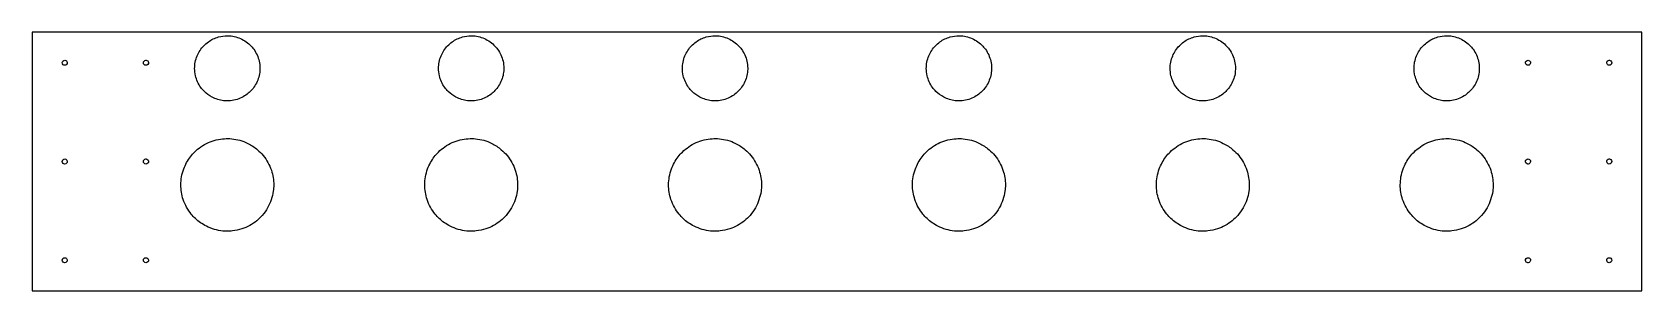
# Model space of a CAD drawing. Header units: millimetres. Extents: x 0 to 1581, y -254 to 0.
import ezdxf

# ---------------------------------------------------------------- set-up
doc = ezdxf.new("R2010")
doc.units = ezdxf.units.MM

msp = doc.modelspace()

# ---------------------------------------------------------------- linework, layer by layer
msp.add_lwpolyline([(1581.5, -254), (1581.5, 0), (0, 0), (0, -254)], close=True)
for points, knots in [([(159.6, -35.5), (159.6, -31.5), (160.4, -27.2), (162.1, -23.3), (163.6, -19.5), (165.9, -16.1), (168.6, -13.3), (169.9, -11.9), (171.4, -10.6), (173.1, -9.5), (176.1, -7.3), (179.5, -5.7), (183.1, -4.7), (185.9, -3.9), (188.8, -3.5), (191.6, -3.5), (193.4, -3.5), (195.2, -3.6), (197, -3.9), (201.2, -4.6), (205.3, -6.2), (208.9, -8.5), (210.8, -9.7), (212.5, -11.1), (214.1, -12.6), (215.4, -13.9), (216.6, -15.3), (217.7, -16.8), (220.2, -20.3), (222, -24.3), (223, -28.4), (223.5, -30.7), (223.7, -33), (223.8, -35.2), (223.8, -37.1), (223.6, -39), (223.3, -40.9), (222.6, -45.1), (221, -49.2), (218.7, -52.7), (217.6, -54.4), (216.4, -56), (215, -57.4), (213.9, -58.7), (212.6, -59.8), (211.3, -60.8), (208, -63.4), (204, -65.3), (199.9, -66.4), (197.7, -67), (195.5, -67.3), (193.4, -67.5), (192.8, -67.5), (192.3, -67.5), (191.7, -67.5)], [0, 0, 0, 0, 1.20582, 1.20582, 1.20582, 2.347531, 2.347531, 2.347531, 2.927527, 2.927527, 2.927527, 3.980603, 3.980603, 3.980603, 4.815834, 4.815834, 4.815834, 5.344776, 5.344776, 5.344776, 6.553293, 6.553293, 6.553293, 7.194799, 7.194799, 7.194799, 7.743835, 7.743835, 7.743835, 8.954873, 8.954873, 8.954873, 9.617557, 9.617557, 9.617557, 10.178874, 10.178874, 10.178874, 11.384781, 11.384781, 11.384781, 11.963744, 11.963744, 11.963744, 12.457602, 12.457602, 12.457602, 13.667987, 13.667987, 13.667987, 14.304811, 14.304811, 14.304811, 14.469845, 14.469845, 14.469845, 14.469845]), ([(399.3, -35.5), (399.3, -31.5), (400.1, -27.2), (401.7, -23.3), (403.3, -19.5), (405.5, -16.1), (408.2, -13.3), (409.6, -11.9), (411, -10.6), (412.7, -9.5), (415.7, -7.3), (419.1, -5.7), (422.7, -4.7), (425.5, -3.9), (428.5, -3.5), (431.2, -3.5), (433, -3.5), (434.8, -3.6), (436.6, -3.9), (440.8, -4.6), (444.9, -6.2), (448.5, -8.5), (450.4, -9.7), (452.1, -11.1), (453.7, -12.6), (455, -13.9), (456.2, -15.3), (457.3, -16.8), (459.8, -20.3), (461.6, -24.3), (462.6, -28.4), (463.1, -30.7), (463.4, -33), (463.4, -35.2), (463.4, -37.1), (463.2, -39), (462.9, -40.9), (462.2, -45.1), (460.6, -49.2), (458.3, -52.7), (457.2, -54.4), (456, -56), (454.6, -57.4), (453.5, -58.7), (452.3, -59.8), (450.9, -60.8), (447.6, -63.4), (443.6, -65.3), (439.5, -66.4), (437.3, -67), (435.1, -67.3), (433, -67.5), (432.4, -67.5), (431.9, -67.5), (431.3, -67.5)], [0, 0, 0, 0, 1.20582, 1.20582, 1.20582, 2.347531, 2.347531, 2.347531, 2.927527, 2.927527, 2.927527, 3.980603, 3.980603, 3.980603, 4.815834, 4.815834, 4.815834, 5.344776, 5.344776, 5.344776, 6.553293, 6.553293, 6.553293, 7.194799, 7.194799, 7.194799, 7.743835, 7.743835, 7.743835, 8.954873, 8.954873, 8.954873, 9.617557, 9.617557, 9.617557, 10.178874, 10.178874, 10.178874, 11.384781, 11.384781, 11.384781, 11.963744, 11.963744, 11.963744, 12.457602, 12.457602, 12.457602, 13.667987, 13.667987, 13.667987, 14.304811, 14.304811, 14.304811, 14.469845, 14.469845, 14.469845, 14.469845]), ([(638.9, -35.5), (638.9, -31.5), (639.7, -27.2), (641.3, -23.3), (642.9, -19.5), (645.2, -16.1), (647.8, -13.3), (649.2, -11.9), (650.7, -10.6), (652.3, -9.5), (655.3, -7.3), (658.7, -5.7), (662.3, -4.7), (665.2, -3.9), (668.1, -3.5), (670.9, -3.5), (672.6, -3.5), (674.4, -3.6), (676.3, -3.9), (680.4, -4.6), (684.5, -6.2), (688.1, -8.5), (690, -9.7), (691.8, -11.1), (693.3, -12.6), (694.6, -13.9), (695.9, -15.3), (697, -16.8), (699.4, -20.3), (701.3, -24.3), (702.2, -28.4), (702.7, -30.7), (703, -33), (703, -35.2), (703, -37.1), (702.9, -39), (702.5, -40.9), (701.8, -45.1), (700.2, -49.2), (697.9, -52.7), (696.8, -54.4), (695.6, -56), (694.3, -57.4), (693.1, -58.7), (691.9, -59.8), (690.5, -60.8), (687.2, -63.4), (683.3, -65.3), (679.1, -66.4), (677, -67), (674.8, -67.3), (672.6, -67.5), (672, -67.5), (671.5, -67.5), (670.9, -67.5)], [0, 0, 0, 0, 1.20582, 1.20582, 1.20582, 2.347531, 2.347531, 2.347531, 2.927527, 2.927527, 2.927527, 3.980603, 3.980603, 3.980603, 4.815834, 4.815834, 4.815834, 5.344776, 5.344776, 5.344776, 6.553293, 6.553293, 6.553293, 7.194799, 7.194799, 7.194799, 7.743835, 7.743835, 7.743835, 8.954873, 8.954873, 8.954873, 9.617557, 9.617557, 9.617557, 10.178874, 10.178874, 10.178874, 11.384781, 11.384781, 11.384781, 11.963744, 11.963744, 11.963744, 12.457602, 12.457602, 12.457602, 13.667987, 13.667987, 13.667987, 14.304811, 14.304811, 14.304811, 14.469845, 14.469845, 14.469845, 14.469845]), ([(878.5, -35.5), (878.5, -31.5), (879.3, -27.2), (880.9, -23.3), (882.5, -19.5), (884.8, -16.1), (887.4, -13.3), (888.8, -11.9), (890.3, -10.6), (891.9, -9.5), (894.9, -7.3), (898.4, -5.7), (901.9, -4.7), (904.8, -3.9), (907.7, -3.5), (910.5, -3.5), (912.2, -3.5), (914.1, -3.6), (915.9, -3.9), (920, -4.6), (924.2, -6.2), (927.7, -8.5), (929.6, -9.7), (931.4, -11.1), (932.9, -12.6), (934.2, -13.9), (935.5, -15.3), (936.6, -16.8), (939, -20.3), (940.9, -24.3), (941.8, -28.4), (942.3, -30.7), (942.6, -33), (942.6, -35.2), (942.6, -37.1), (942.5, -39), (942.1, -40.9), (941.4, -45.1), (939.8, -49.2), (937.6, -52.7), (936.5, -54.4), (935.2, -56), (933.9, -57.4), (932.7, -58.7), (931.5, -59.8), (930.2, -60.8), (926.8, -63.4), (922.9, -65.3), (918.8, -66.4), (916.6, -67), (914.4, -67.3), (912.2, -67.5), (911.7, -67.5), (911.1, -67.5), (910.6, -67.5)], [0, 0, 0, 0, 1.20582, 1.20582, 1.20582, 2.347531, 2.347531, 2.347531, 2.927527, 2.927527, 2.927527, 3.980603, 3.980603, 3.980603, 4.815834, 4.815834, 4.815834, 5.344776, 5.344776, 5.344776, 6.553293, 6.553293, 6.553293, 7.194799, 7.194799, 7.194799, 7.743835, 7.743835, 7.743835, 8.954873, 8.954873, 8.954873, 9.617557, 9.617557, 9.617557, 10.178874, 10.178874, 10.178874, 11.384781, 11.384781, 11.384781, 11.963744, 11.963744, 11.963744, 12.457602, 12.457602, 12.457602, 13.667987, 13.667987, 13.667987, 14.304811, 14.304811, 14.304811, 14.469845, 14.469845, 14.469845, 14.469845]), ([(1118.1, -35.5), (1118.1, -31.5), (1118.9, -27.2), (1120.6, -23.3), (1122.1, -19.5), (1124.4, -16.1), (1127.1, -13.3), (1128.4, -11.9), (1129.9, -10.6), (1131.5, -9.5), (1134.5, -7.3), (1138, -5.7), (1141.6, -4.7), (1144.4, -3.9), (1147.3, -3.5), (1150.1, -3.5), (1151.9, -3.5), (1153.7, -3.6), (1155.5, -3.9), (1159.6, -4.6), (1163.8, -6.2), (1167.4, -8.5), (1169.3, -9.7), (1171, -11.1), (1172.5, -12.6), (1173.9, -13.9), (1175.1, -15.3), (1176.2, -16.8), (1178.7, -20.3), (1180.5, -24.3), (1181.4, -28.4), (1182, -30.7), (1182.2, -33), (1182.2, -35.2), (1182.2, -37.1), (1182.1, -39), (1181.8, -40.9), (1181.1, -45.1), (1179.5, -49.2), (1177.2, -52.7), (1176.1, -54.4), (1174.8, -56), (1173.5, -57.4), (1172.4, -58.7), (1171.1, -59.8), (1169.8, -60.8), (1166.5, -63.4), (1162.5, -65.3), (1158.4, -66.4), (1156.2, -67), (1154, -67.3), (1151.8, -67.5), (1151.3, -67.5), (1150.7, -67.5), (1150.2, -67.5)], [0, 0, 0, 0, 1.20582, 1.20582, 1.20582, 2.347531, 2.347531, 2.347531, 2.927527, 2.927527, 2.927527, 3.980603, 3.980603, 3.980603, 4.815834, 4.815834, 4.815834, 5.344776, 5.344776, 5.344776, 6.553293, 6.553293, 6.553293, 7.194799, 7.194799, 7.194799, 7.743835, 7.743835, 7.743835, 8.954873, 8.954873, 8.954873, 9.617557, 9.617557, 9.617557, 10.178874, 10.178874, 10.178874, 11.384781, 11.384781, 11.384781, 11.963744, 11.963744, 11.963744, 12.457602, 12.457602, 12.457602, 13.667987, 13.667987, 13.667987, 14.304811, 14.304811, 14.304811, 14.469845, 14.469845, 14.469845, 14.469845]), ([(1357.7, -35.5), (1357.7, -31.5), (1358.5, -27.2), (1360.2, -23.3), (1361.7, -19.5), (1364, -16.1), (1366.7, -13.3), (1368, -11.9), (1369.5, -10.6), (1371.2, -9.5), (1374.2, -7.3), (1377.6, -5.7), (1381.2, -4.7), (1384, -3.9), (1386.9, -3.5), (1389.7, -3.5), (1391.5, -3.5), (1393.3, -3.6), (1395.1, -3.9), (1399.3, -4.6), (1403.4, -6.2), (1407, -8.5), (1408.9, -9.7), (1410.6, -11.1), (1412.2, -12.6), (1413.5, -13.9), (1414.7, -15.3), (1415.8, -16.8), (1418.3, -20.3), (1420.1, -24.3), (1421.1, -28.4), (1421.6, -30.7), (1421.8, -33), (1421.8, -35.2), (1421.9, -37.1), (1421.7, -39), (1421.4, -40.9), (1420.7, -45.1), (1419.1, -49.2), (1416.8, -52.7), (1415.7, -54.4), (1414.5, -56), (1413.1, -57.4), (1412, -58.7), (1410.7, -59.8), (1409.4, -60.8), (1406.1, -63.4), (1402.1, -65.3), (1398, -66.4), (1395.8, -67), (1393.6, -67.3), (1391.5, -67.5), (1390.9, -67.5), (1390.3, -67.5), (1389.8, -67.5)], [0, 0, 0, 0, 1.20582, 1.20582, 1.20582, 2.347531, 2.347531, 2.347531, 2.927527, 2.927527, 2.927527, 3.980603, 3.980603, 3.980603, 4.815834, 4.815834, 4.815834, 5.344776, 5.344776, 5.344776, 6.553293, 6.553293, 6.553293, 7.194799, 7.194799, 7.194799, 7.743835, 7.743835, 7.743835, 8.954873, 8.954873, 8.954873, 9.617557, 9.617557, 9.617557, 10.178874, 10.178874, 10.178874, 11.384781, 11.384781, 11.384781, 11.963744, 11.963744, 11.963744, 12.457602, 12.457602, 12.457602, 13.667987, 13.667987, 13.667987, 14.304811, 14.304811, 14.304811, 14.469845, 14.469845, 14.469845, 14.469845]), ([(31.9, -32.5), (31.9, -32.5), (31.8, -32.5), (31.8, -32.5), (31.2, -32.5), (30.7, -32.2), (30.3, -31.9), (29.7, -31.4), (29.4, -30.6), (29.4, -29.9), (29.5, -29.3), (29.7, -28.8), (30.1, -28.3), (30.6, -27.8), (31.3, -27.5), (32.1, -27.5), (32.7, -27.5), (33.3, -27.8), (33.7, -28.2), (34.1, -28.5), (34.3, -29.1), (34.4, -29.6), (34.4, -29.7), (34.5, -29.9), (34.5, -30)], [0.376688, 0.376688, 0.376688, 0.376688, 0.396117, 0.396117, 0.396117, 0.551678, 0.551678, 0.551678, 0.764352, 0.764352, 0.764352, 0.927276, 0.927276, 0.927276, 1.142906, 1.142906, 1.142906, 1.312224, 1.312224, 1.312224, 1.467286, 1.467286, 1.467286, 1.50675, 1.50675, 1.50675, 1.50675]), ([(34.5, -30), (34.5, -30.6), (34.2, -31.2), (33.8, -31.6), (33.4, -32.2), (32.7, -32.5), (31.9, -32.5)], [0, 0, 0, 0, 0.1702685, 0.1702685, 0.1702685, 0.3766875, 0.3766875, 0.3766875, 0.3766875]), ([(114.3, -30), (114.3, -30.6), (114.1, -31.2), (113.7, -31.6), (113.2, -32.2), (112.4, -32.6), (111.6, -32.5), (111.1, -32.5), (110.5, -32.2), (110.2, -31.9), (109.6, -31.4), (109.3, -30.6), (109.3, -29.9), (109.3, -29.3), (109.6, -28.8), (110, -28.3), (110.4, -27.8), (111.1, -27.5), (111.8, -27.5)], [0, 0, 0, 0, 0.170268, 0.170268, 0.170268, 0.396117, 0.396117, 0.396117, 0.551678, 0.551678, 0.551678, 0.764352, 0.764352, 0.764352, 0.927276, 0.927276, 0.927276, 1.130063, 1.130063, 1.130063, 1.130063]), ([(111.8, -27.5), (111.9, -27.5), (111.9, -27.5), (112, -27.5), (112.5, -27.5), (113.1, -27.8), (113.5, -28.2), (113.9, -28.5), (114.2, -29.1), (114.3, -29.6), (114.3, -29.7), (114.3, -29.9), (114.3, -30)], [1.1300625, 1.1300625, 1.1300625, 1.1300625, 1.1429061, 1.1429061, 1.1429061, 1.3122241, 1.3122241, 1.3122241, 1.4672855, 1.4672855, 1.4672855, 1.50675, 1.50675, 1.50675, 1.50675]), ([(1467.2, -30), (1467.2, -29.4), (1467.4, -28.8), (1467.8, -28.4), (1468.3, -27.8), (1469.1, -27.4), (1469.9, -27.5), (1470.4, -27.5), (1470.9, -27.8), (1471.3, -28.1), (1471.9, -28.6), (1472.2, -29.4), (1472.2, -30.1), (1472.1, -30.7), (1471.9, -31.2), (1471.5, -31.7), (1471.1, -32.2), (1470.4, -32.5), (1469.7, -32.5)], [0, 0, 0, 0, 0.170268, 0.170268, 0.170268, 0.396117, 0.396117, 0.396117, 0.551678, 0.551678, 0.551678, 0.764352, 0.764352, 0.764352, 0.927276, 0.927276, 0.927276, 1.130063, 1.130063, 1.130063, 1.130063]), ([(1469.7, -32.5), (1469.6, -32.5), (1469.6, -32.5), (1469.5, -32.5), (1469, -32.5), (1468.4, -32.2), (1467.9, -31.8), (1467.6, -31.5), (1467.3, -30.9), (1467.2, -30.4), (1467.2, -30.3), (1467.2, -30.1), (1467.2, -30)], [1.1300625, 1.1300625, 1.1300625, 1.1300625, 1.1429061, 1.1429061, 1.1429061, 1.3122241, 1.3122241, 1.3122241, 1.4672855, 1.4672855, 1.4672855, 1.50675, 1.50675, 1.50675, 1.50675]), ([(1549.5, -27.5), (1549.6, -27.5), (1549.7, -27.5), (1549.7, -27.5), (1550.3, -27.5), (1550.8, -27.8), (1551.2, -28.1), (1551.7, -28.6), (1552.1, -29.4), (1552, -30.1), (1552, -30.7), (1551.8, -31.2), (1551.4, -31.7), (1550.9, -32.2), (1550.1, -32.5), (1549.4, -32.5), (1548.8, -32.5), (1548.2, -32.2), (1547.8, -31.8), (1547.4, -31.5), (1547.2, -30.9), (1547.1, -30.4), (1547, -30.3), (1547, -30.1), (1547, -30)], [0.376688, 0.376688, 0.376688, 0.376688, 0.396117, 0.396117, 0.396117, 0.551678, 0.551678, 0.551678, 0.764352, 0.764352, 0.764352, 0.927276, 0.927276, 0.927276, 1.142906, 1.142906, 1.142906, 1.312224, 1.312224, 1.312224, 1.467286, 1.467286, 1.467286, 1.50675, 1.50675, 1.50675, 1.50675]), ([(1547, -30), (1547, -29.4), (1547.3, -28.8), (1547.6, -28.4), (1548.1, -27.8), (1548.8, -27.5), (1549.5, -27.5)], [0, 0, 0, 0, 0.1702685, 0.1702685, 0.1702685, 0.3766875, 0.3766875, 0.3766875, 0.3766875]), ([(191.7, -67.5), (190.5, -67.5), (189.3, -67.4), (188, -67.3), (184.2, -66.8), (180.3, -65.7), (176.8, -63.8), (173.9, -62.3), (171.3, -60.4), (169.2, -58.2), (167.9, -57), (166.7, -55.7), (165.7, -54.2), (163.2, -50.8), (161.4, -46.8), (160.5, -42.7), (159.9, -40.3), (159.6, -37.8), (159.6, -35.5)], [14.469845, 14.469845, 14.469845, 14.469845, 14.831793, 14.831793, 14.831793, 15.947126, 15.947126, 15.947126, 16.865129, 16.865129, 16.865129, 17.387124, 17.387124, 17.387124, 18.591638, 18.591638, 18.591638, 19.293126, 19.293126, 19.293126, 19.293126]), ([(431.3, -67.5), (430.1, -67.5), (428.9, -67.4), (427.6, -67.3), (423.8, -66.8), (419.9, -65.7), (416.4, -63.8), (413.6, -62.3), (411, -60.4), (408.8, -58.2), (407.5, -57), (406.4, -55.7), (405.3, -54.2), (402.9, -50.8), (401, -46.8), (400.1, -42.7), (399.5, -40.3), (399.3, -37.8), (399.3, -35.5)], [14.469845, 14.469845, 14.469845, 14.469845, 14.831793, 14.831793, 14.831793, 15.947126, 15.947126, 15.947126, 16.865129, 16.865129, 16.865129, 17.387124, 17.387124, 17.387124, 18.591638, 18.591638, 18.591638, 19.293126, 19.293126, 19.293126, 19.293126]), ([(670.9, -67.5), (669.7, -67.5), (668.5, -67.4), (667.3, -67.3), (663.4, -66.8), (659.6, -65.7), (656.1, -63.8), (653.2, -62.3), (650.6, -60.4), (648.4, -58.2), (647.2, -57), (646, -55.7), (644.9, -54.2), (642.5, -50.8), (640.6, -46.8), (639.7, -42.7), (639.1, -40.3), (638.9, -37.8), (638.9, -35.5)], [14.469845, 14.469845, 14.469845, 14.469845, 14.831793, 14.831793, 14.831793, 15.947126, 15.947126, 15.947126, 16.865129, 16.865129, 16.865129, 17.387124, 17.387124, 17.387124, 18.591638, 18.591638, 18.591638, 19.293126, 19.293126, 19.293126, 19.293126]), ([(910.6, -67.5), (909.3, -67.5), (908.1, -67.4), (906.9, -67.3), (903.1, -66.8), (899.2, -65.7), (895.7, -63.8), (892.8, -62.3), (890.2, -60.4), (888, -58.2), (886.8, -57), (885.6, -55.7), (884.5, -54.2), (882.1, -50.8), (880.3, -46.8), (879.3, -42.7), (878.8, -40.3), (878.5, -37.8), (878.5, -35.5)], [14.469845, 14.469845, 14.469845, 14.469845, 14.831793, 14.831793, 14.831793, 15.947126, 15.947126, 15.947126, 16.865129, 16.865129, 16.865129, 17.387124, 17.387124, 17.387124, 18.591638, 18.591638, 18.591638, 19.293126, 19.293126, 19.293126, 19.293126]), ([(1150.2, -67.5), (1149, -67.5), (1147.7, -67.4), (1146.5, -67.3), (1142.7, -66.8), (1138.8, -65.7), (1135.3, -63.8), (1132.4, -62.3), (1129.8, -60.4), (1127.6, -58.2), (1126.4, -57), (1125.2, -55.7), (1124.2, -54.2), (1121.7, -50.8), (1119.9, -46.8), (1118.9, -42.7), (1118.4, -40.3), (1118.1, -37.8), (1118.1, -35.5)], [14.469845, 14.469845, 14.469845, 14.469845, 14.831793, 14.831793, 14.831793, 15.947126, 15.947126, 15.947126, 16.865129, 16.865129, 16.865129, 17.387124, 17.387124, 17.387124, 18.591638, 18.591638, 18.591638, 19.293126, 19.293126, 19.293126, 19.293126]), ([(1389.8, -67.5), (1388.6, -67.5), (1387.4, -67.4), (1386.1, -67.3), (1382.3, -66.8), (1378.4, -65.7), (1374.9, -63.8), (1372, -62.3), (1369.4, -60.4), (1367.3, -58.2), (1366, -57), (1364.8, -55.7), (1363.8, -54.2), (1361.3, -50.8), (1359.5, -46.8), (1358.6, -42.7), (1358, -40.3), (1357.7, -37.8), (1357.7, -35.5)], [14.469845, 14.469845, 14.469845, 14.469845, 14.831793, 14.831793, 14.831793, 15.947126, 15.947126, 15.947126, 16.865129, 16.865129, 16.865129, 17.387124, 17.387124, 17.387124, 18.591638, 18.591638, 18.591638, 19.293126, 19.293126, 19.293126, 19.293126]), ([(146.1, -150), (146.1, -144.9), (147, -139.4), (148.9, -134.3), (150.5, -130), (152.7, -125.9), (155.5, -122.4), (156.7, -120.7), (158.1, -119.1), (159.6, -117.7), (163.3, -114), (168, -110.8), (173.1, -108.5), (178.1, -106.2), (183.6, -104.9), (188.9, -104.6), (191.3, -104.4), (193.6, -104.5), (196, -104.7), (201.3, -105.2), (206.9, -106.7), (211.9, -109.2), (215.3, -110.9), (218.5, -113), (221.3, -115.4), (223.3, -117.1), (225.2, -119), (227, -121.2), (230.4, -125.4), (233.2, -130.3), (235, -135.6), (236.5, -140.3), (237.3, -145.2), (237.3, -149.9), (237.3, -152), (237.2, -154.1), (236.9, -156.2), (236.1, -161.8), (234.2, -167.5), (231.3, -172.5), (229.8, -175.2), (228, -177.7), (226, -179.9), (224.3, -181.9), (222.5, -183.6), (220.6, -185.2), (216.4, -188.6), (211.3, -191.4), (206, -193.2), (203, -194.2), (199.8, -194.9), (196.7, -195.2), (195, -195.4), (193.4, -195.5), (191.7, -195.5)], [0, 0, 0, 0, 1.543876, 1.543876, 1.543876, 2.834557, 2.834557, 2.834557, 3.449764, 3.449764, 3.449764, 5.02211, 5.02211, 5.02211, 6.583247, 6.583247, 6.583247, 7.280819, 7.280819, 7.280819, 8.857536, 8.857536, 8.857536, 9.932914, 9.932914, 9.932914, 10.735604, 10.735604, 10.735604, 12.311884, 12.311884, 12.311884, 13.708411, 13.708411, 13.708411, 14.333364, 14.333364, 14.333364, 15.97198, 15.97198, 15.97198, 16.848035, 16.848035, 16.848035, 17.598926, 17.598926, 17.598926, 19.176476, 19.176476, 19.176476, 20.088576, 20.088576, 20.088576, 20.58172, 20.58172, 20.58172, 20.58172]), ([(385.7, -150), (385.7, -144.9), (386.6, -139.4), (388.5, -134.3), (390.1, -130), (392.4, -125.9), (395.1, -122.4), (396.4, -120.7), (397.8, -119.1), (399.2, -117.7), (403, -114), (407.6, -110.8), (412.7, -108.5), (417.7, -106.2), (423.2, -104.9), (428.5, -104.6), (430.9, -104.4), (433.2, -104.5), (435.6, -104.7), (441, -105.2), (446.5, -106.7), (451.5, -109.2), (454.9, -110.9), (458.1, -113), (460.9, -115.4), (463, -117.1), (464.8, -119), (466.6, -121.2), (470, -125.4), (472.8, -130.3), (474.6, -135.6), (476.2, -140.3), (476.9, -145.2), (476.9, -149.9), (476.9, -152), (476.8, -154.1), (476.5, -156.2), (475.7, -161.8), (473.8, -167.5), (470.9, -172.5), (469.4, -175.2), (467.6, -177.7), (465.6, -179.9), (464, -181.9), (462.2, -183.6), (460.2, -185.2), (456, -188.6), (451, -191.4), (445.7, -193.2), (442.6, -194.2), (439.4, -194.9), (436.3, -195.2), (434.6, -195.4), (433, -195.5), (431.3, -195.5)], [0, 0, 0, 0, 1.543876, 1.543876, 1.543876, 2.834557, 2.834557, 2.834557, 3.449764, 3.449764, 3.449764, 5.02211, 5.02211, 5.02211, 6.583247, 6.583247, 6.583247, 7.280819, 7.280819, 7.280819, 8.857536, 8.857536, 8.857536, 9.932914, 9.932914, 9.932914, 10.735604, 10.735604, 10.735604, 12.311884, 12.311884, 12.311884, 13.708411, 13.708411, 13.708411, 14.333364, 14.333364, 14.333364, 15.97198, 15.97198, 15.97198, 16.848035, 16.848035, 16.848035, 17.598926, 17.598926, 17.598926, 19.176476, 19.176476, 19.176476, 20.088576, 20.088576, 20.088576, 20.58172, 20.58172, 20.58172, 20.58172]), ([(625.3, -150), (625.3, -144.9), (626.2, -139.4), (628.1, -134.3), (629.7, -130), (632, -125.9), (634.7, -122.4), (636, -120.7), (637.4, -119.1), (638.8, -117.7), (642.6, -114), (647.2, -110.8), (652.3, -108.5), (657.3, -106.2), (662.8, -104.9), (668.1, -104.6), (670.5, -104.4), (672.8, -104.5), (675.2, -104.7), (680.6, -105.2), (686.1, -106.7), (691.1, -109.2), (694.5, -110.9), (697.7, -113), (700.5, -115.4), (702.6, -117.1), (704.5, -119), (706.2, -121.2), (709.6, -125.4), (712.4, -130.3), (714.2, -135.6), (715.8, -140.3), (716.5, -145.2), (716.6, -149.9), (716.6, -152), (716.4, -154.1), (716.1, -156.2), (715.3, -161.8), (713.4, -167.5), (710.6, -172.5), (709, -175.2), (707.2, -177.7), (705.3, -179.9), (703.6, -181.9), (701.8, -183.6), (699.8, -185.2), (695.6, -188.6), (690.6, -191.4), (685.3, -193.2), (682.2, -194.2), (679.1, -194.9), (675.9, -195.2), (674.3, -195.4), (672.6, -195.5), (670.9, -195.5)], [0, 0, 0, 0, 1.543876, 1.543876, 1.543876, 2.834557, 2.834557, 2.834557, 3.449764, 3.449764, 3.449764, 5.02211, 5.02211, 5.02211, 6.583247, 6.583247, 6.583247, 7.280819, 7.280819, 7.280819, 8.857536, 8.857536, 8.857536, 9.932914, 9.932914, 9.932914, 10.735604, 10.735604, 10.735604, 12.311884, 12.311884, 12.311884, 13.708411, 13.708411, 13.708411, 14.333364, 14.333364, 14.333364, 15.97198, 15.97198, 15.97198, 16.848035, 16.848035, 16.848035, 17.598926, 17.598926, 17.598926, 19.176476, 19.176476, 19.176476, 20.088576, 20.088576, 20.088576, 20.58172, 20.58172, 20.58172, 20.58172]), ([(864.9, -150), (864.9, -144.9), (865.9, -139.4), (867.8, -134.3), (869.3, -130), (871.6, -125.9), (874.3, -122.4), (875.6, -120.7), (877, -119.1), (878.5, -117.7), (882.2, -114), (886.8, -110.8), (891.9, -108.5), (897, -106.2), (902.5, -104.9), (907.8, -104.6), (910.1, -104.4), (912.4, -104.5), (914.8, -104.7), (920.2, -105.2), (925.7, -106.7), (930.7, -109.2), (934.1, -110.9), (937.3, -113), (940.1, -115.4), (942.2, -117.1), (944.1, -119), (945.8, -121.2), (949.3, -125.4), (952.1, -130.3), (953.8, -135.6), (955.4, -140.3), (956.2, -145.2), (956.2, -149.9), (956.2, -152), (956, -154.1), (955.7, -156.2), (955, -161.8), (953.1, -167.5), (950.2, -172.5), (948.6, -175.2), (946.9, -177.7), (944.9, -179.9), (943.2, -181.9), (941.4, -183.6), (939.4, -185.2), (935.2, -188.6), (930.2, -191.4), (924.9, -193.2), (921.8, -194.2), (918.7, -194.9), (915.6, -195.2), (913.9, -195.4), (912.2, -195.5), (910.6, -195.5)], [0, 0, 0, 0, 1.543876, 1.543876, 1.543876, 2.834557, 2.834557, 2.834557, 3.449764, 3.449764, 3.449764, 5.02211, 5.02211, 5.02211, 6.583247, 6.583247, 6.583247, 7.280819, 7.280819, 7.280819, 8.857536, 8.857536, 8.857536, 9.932914, 9.932914, 9.932914, 10.735604, 10.735604, 10.735604, 12.311884, 12.311884, 12.311884, 13.708411, 13.708411, 13.708411, 14.333364, 14.333364, 14.333364, 15.97198, 15.97198, 15.97198, 16.848035, 16.848035, 16.848035, 17.598926, 17.598926, 17.598926, 19.176476, 19.176476, 19.176476, 20.088577, 20.088577, 20.088577, 20.58172, 20.58172, 20.58172, 20.58172]), ([(1104.6, -150), (1104.6, -144.9), (1105.5, -139.4), (1107.4, -134.3), (1109, -130), (1111.2, -125.9), (1113.9, -122.4), (1115.2, -120.7), (1116.6, -119.1), (1118.1, -117.7), (1121.8, -114), (1126.4, -110.8), (1131.5, -108.5), (1136.6, -106.2), (1142.1, -104.9), (1147.4, -104.6), (1149.7, -104.4), (1152.1, -104.5), (1154.4, -104.7), (1159.8, -105.2), (1165.3, -106.7), (1170.3, -109.2), (1173.8, -110.9), (1176.9, -113), (1179.7, -115.4), (1181.8, -117.1), (1183.7, -119), (1185.4, -121.2), (1188.9, -125.4), (1191.7, -130.3), (1193.4, -135.6), (1195, -140.3), (1195.8, -145.2), (1195.8, -149.9), (1195.8, -152), (1195.7, -154.1), (1195.4, -156.2), (1194.6, -161.8), (1192.7, -167.5), (1189.8, -172.5), (1188.3, -175.2), (1186.5, -177.7), (1184.5, -179.9), (1182.8, -181.9), (1181, -183.6), (1179, -185.2), (1174.8, -188.6), (1169.8, -191.4), (1164.5, -193.2), (1161.5, -194.2), (1158.3, -194.9), (1155.2, -195.2), (1153.5, -195.4), (1151.8, -195.5), (1150.2, -195.5)], [0, 0, 0, 0, 1.543876, 1.543876, 1.543876, 2.834557, 2.834557, 2.834557, 3.449764, 3.449764, 3.449764, 5.02211, 5.02211, 5.02211, 6.583247, 6.583247, 6.583247, 7.280819, 7.280819, 7.280819, 8.857536, 8.857536, 8.857536, 9.932914, 9.932914, 9.932914, 10.735604, 10.735604, 10.735604, 12.311884, 12.311884, 12.311884, 13.708411, 13.708411, 13.708411, 14.333364, 14.333364, 14.333364, 15.97198, 15.97198, 15.97198, 16.848035, 16.848035, 16.848035, 17.598926, 17.598926, 17.598926, 19.176476, 19.176476, 19.176476, 20.088577, 20.088577, 20.088577, 20.58172, 20.58172, 20.58172, 20.58172]), ([(1344.2, -150), (1344.2, -144.9), (1345.1, -139.4), (1347, -134.3), (1348.6, -130), (1350.8, -125.9), (1353.6, -122.4), (1354.8, -120.7), (1356.2, -119.1), (1357.7, -117.7), (1361.4, -114), (1366.1, -110.8), (1371.2, -108.5), (1376.2, -106.2), (1381.7, -104.9), (1387, -104.6), (1389.4, -104.4), (1391.7, -104.5), (1394.1, -104.7), (1399.4, -105.2), (1405, -106.7), (1410, -109.2), (1413.4, -110.9), (1416.6, -113), (1419.4, -115.4), (1421.4, -117.1), (1423.3, -119), (1425.1, -121.2), (1428.5, -125.4), (1431.3, -130.3), (1433.1, -135.6), (1434.6, -140.3), (1435.4, -145.2), (1435.4, -149.9), (1435.4, -152), (1435.3, -154.1), (1435, -156.2), (1434.2, -161.8), (1432.3, -167.5), (1429.4, -172.5), (1427.9, -175.2), (1426.1, -177.7), (1424.1, -179.9), (1422.4, -181.9), (1420.6, -183.6), (1418.6, -185.2), (1414.4, -188.6), (1409.4, -191.4), (1404.1, -193.2), (1401.1, -194.2), (1397.9, -194.9), (1394.8, -195.2), (1393.1, -195.4), (1391.5, -195.5), (1389.8, -195.5)], [0, 0, 0, 0, 1.543876, 1.543876, 1.543876, 2.834557, 2.834557, 2.834557, 3.449764, 3.449764, 3.449764, 5.02211, 5.02211, 5.02211, 6.583247, 6.583247, 6.583247, 7.280819, 7.280819, 7.280819, 8.857536, 8.857536, 8.857536, 9.932914, 9.932914, 9.932914, 10.735604, 10.735604, 10.735604, 12.311884, 12.311884, 12.311884, 13.708411, 13.708411, 13.708411, 14.333364, 14.333364, 14.333364, 15.97198, 15.97198, 15.97198, 16.848035, 16.848035, 16.848035, 17.598926, 17.598926, 17.598926, 19.176476, 19.176476, 19.176476, 20.088577, 20.088577, 20.088577, 20.58172, 20.58172, 20.58172, 20.58172]), ([(31.9, -129.5), (31.9, -129.5), (31.8, -129.5), (31.8, -129.5), (31.2, -129.5), (30.7, -129.2), (30.3, -128.9), (29.7, -128.4), (29.4, -127.6), (29.4, -126.9), (29.5, -126.3), (29.7, -125.8), (30.1, -125.3), (30.6, -124.8), (31.3, -124.5), (32.1, -124.5), (32.7, -124.5), (33.3, -124.8), (33.7, -125.2), (34.1, -125.5), (34.3, -126.1), (34.4, -126.6), (34.4, -126.7), (34.5, -126.9), (34.5, -127)], [0.376688, 0.376688, 0.376688, 0.376688, 0.396117, 0.396117, 0.396117, 0.551678, 0.551678, 0.551678, 0.764352, 0.764352, 0.764352, 0.927276, 0.927276, 0.927276, 1.142906, 1.142906, 1.142906, 1.312224, 1.312224, 1.312224, 1.467286, 1.467286, 1.467286, 1.50675, 1.50675, 1.50675, 1.50675]), ([(114.3, -127), (114.3, -127.6), (114.1, -128.2), (113.7, -128.6), (113.2, -129.2), (112.4, -129.6), (111.6, -129.5), (111.1, -129.5), (110.5, -129.2), (110.2, -128.9), (109.6, -128.4), (109.3, -127.6), (109.3, -126.9), (109.3, -126.3), (109.6, -125.8), (110, -125.3), (110.4, -124.8), (111.1, -124.5), (111.8, -124.5)], [0, 0, 0, 0, 0.170268, 0.170268, 0.170268, 0.396117, 0.396117, 0.396117, 0.551678, 0.551678, 0.551678, 0.764352, 0.764352, 0.764352, 0.927276, 0.927276, 0.927276, 1.130063, 1.130063, 1.130063, 1.130063]), ([(111.8, -124.5), (111.9, -124.5), (111.9, -124.5), (112, -124.5), (112.5, -124.5), (113.1, -124.8), (113.5, -125.2), (113.9, -125.5), (114.2, -126.1), (114.3, -126.6), (114.3, -126.7), (114.3, -126.9), (114.3, -127)], [1.1300625, 1.1300625, 1.1300625, 1.1300625, 1.1429061, 1.1429061, 1.1429061, 1.3122241, 1.3122241, 1.3122241, 1.4672855, 1.4672855, 1.4672855, 1.50675, 1.50675, 1.50675, 1.50675]), ([(1467.2, -127), (1467.2, -126.4), (1467.4, -125.8), (1467.8, -125.4), (1468.3, -124.8), (1469.1, -124.4), (1469.9, -124.5), (1470.4, -124.5), (1470.9, -124.8), (1471.3, -125.1), (1471.9, -125.6), (1472.2, -126.4), (1472.2, -127.1), (1472.1, -127.7), (1471.9, -128.2), (1471.5, -128.7), (1471.1, -129.2), (1470.4, -129.5), (1469.7, -129.5)], [0, 0, 0, 0, 0.170268, 0.170268, 0.170268, 0.396117, 0.396117, 0.396117, 0.551678, 0.551678, 0.551678, 0.764352, 0.764352, 0.764352, 0.927276, 0.927276, 0.927276, 1.130063, 1.130063, 1.130063, 1.130063]), ([(1549.5, -124.5), (1549.6, -124.5), (1549.7, -124.5), (1549.7, -124.5), (1550.3, -124.5), (1550.8, -124.8), (1551.2, -125.1), (1551.7, -125.6), (1552.1, -126.4), (1552, -127.1), (1552, -127.7), (1551.8, -128.2), (1551.4, -128.7), (1550.9, -129.2), (1550.1, -129.5), (1549.4, -129.5), (1548.8, -129.5), (1548.2, -129.2), (1547.8, -128.8), (1547.4, -128.5), (1547.2, -127.9), (1547.1, -127.4), (1547, -127.3), (1547, -127.1), (1547, -127)], [0.376688, 0.376688, 0.376688, 0.376688, 0.396117, 0.396117, 0.396117, 0.551678, 0.551678, 0.551678, 0.764352, 0.764352, 0.764352, 0.927276, 0.927276, 0.927276, 1.142906, 1.142906, 1.142906, 1.312224, 1.312224, 1.312224, 1.467286, 1.467286, 1.467286, 1.50675, 1.50675, 1.50675, 1.50675]), ([(1547, -127), (1547, -126.4), (1547.3, -125.8), (1547.6, -125.4), (1548.1, -124.8), (1548.8, -124.5), (1549.5, -124.5)], [0, 0, 0, 0, 0.1702685, 0.1702685, 0.1702685, 0.3766875, 0.3766875, 0.3766875, 0.3766875]), ([(34.5, -127), (34.5, -127.6), (34.2, -128.2), (33.8, -128.6), (33.4, -129.2), (32.7, -129.5), (31.9, -129.5)], [0, 0, 0, 0, 0.1702685, 0.1702685, 0.1702685, 0.3766875, 0.3766875, 0.3766875, 0.3766875]), ([(1469.7, -129.5), (1469.6, -129.5), (1469.6, -129.5), (1469.5, -129.5), (1469, -129.5), (1468.4, -129.2), (1467.9, -128.8), (1467.6, -128.5), (1467.3, -127.9), (1467.2, -127.4), (1467.2, -127.3), (1467.2, -127.1), (1467.2, -127)], [1.1300625, 1.1300625, 1.1300625, 1.1300625, 1.1429061, 1.1429061, 1.1429061, 1.3122241, 1.3122241, 1.3122241, 1.4672855, 1.4672855, 1.4672855, 1.50675, 1.50675, 1.50675, 1.50675]), ([(191.7, -195.5), (190.2, -195.5), (188.7, -195.4), (187.3, -195.3), (181.8, -194.7), (176.2, -193.1), (171.1, -190.6), (167.1, -188.5), (163.4, -185.9), (160.3, -183), (158.9, -181.7), (157.6, -180.3), (156.3, -178.7), (152.9, -174.6), (150.2, -169.6), (148.4, -164.3), (146.8, -159.6), (146.1, -154.7), (146.1, -150)], [20.58172, 20.58172, 20.58172, 20.58172, 21.019479, 21.019479, 21.019479, 22.625182, 22.625182, 22.625182, 23.895815, 23.895815, 23.895815, 24.468448, 24.468448, 24.468448, 26.036463, 26.036463, 26.036463, 27.442293, 27.442293, 27.442293, 27.442293]), ([(431.3, -195.5), (429.8, -195.5), (428.4, -195.4), (426.9, -195.3), (421.4, -194.7), (415.8, -193.1), (410.7, -190.6), (406.7, -188.5), (403, -185.9), (399.9, -183), (398.5, -181.7), (397.2, -180.3), (396, -178.7), (392.6, -174.6), (389.8, -169.6), (388, -164.3), (386.5, -159.6), (385.7, -154.7), (385.7, -150)], [20.58172, 20.58172, 20.58172, 20.58172, 21.019479, 21.019479, 21.019479, 22.625182, 22.625182, 22.625182, 23.895815, 23.895815, 23.895815, 24.468448, 24.468448, 24.468448, 26.036463, 26.036463, 26.036463, 27.442293, 27.442293, 27.442293, 27.442293]), ([(670.9, -195.5), (669.5, -195.5), (668, -195.4), (666.5, -195.3), (661, -194.7), (655.4, -193.1), (650.3, -190.6), (646.3, -188.5), (642.6, -185.9), (639.5, -183), (638.1, -181.7), (636.8, -180.3), (635.6, -178.7), (632.2, -174.6), (629.4, -169.6), (627.6, -164.3), (626.1, -159.6), (625.3, -154.7), (625.3, -150)], [20.58172, 20.58172, 20.58172, 20.58172, 21.019479, 21.019479, 21.019479, 22.625182, 22.625182, 22.625182, 23.895815, 23.895815, 23.895815, 24.468448, 24.468448, 24.468448, 26.036463, 26.036463, 26.036463, 27.442293, 27.442293, 27.442293, 27.442293]), ([(910.6, -195.5), (909.1, -195.5), (907.6, -195.4), (906.1, -195.3), (900.6, -194.7), (895, -193.1), (889.9, -190.6), (885.9, -188.5), (882.3, -185.9), (879.2, -183), (877.8, -181.7), (876.5, -180.3), (875.2, -178.7), (871.8, -174.6), (869, -169.6), (867.3, -164.3), (865.7, -159.6), (864.9, -154.7), (864.9, -150)], [20.58172, 20.58172, 20.58172, 20.58172, 21.019479, 21.019479, 21.019479, 22.625183, 22.625183, 22.625183, 23.895815, 23.895815, 23.895815, 24.468448, 24.468448, 24.468448, 26.036463, 26.036463, 26.036463, 27.442293, 27.442293, 27.442293, 27.442293]), ([(1150.2, -195.5), (1148.7, -195.5), (1147.2, -195.4), (1145.7, -195.3), (1140.2, -194.7), (1134.6, -193.1), (1129.6, -190.6), (1125.6, -188.5), (1121.9, -185.9), (1118.8, -183), (1117.4, -181.7), (1116.1, -180.3), (1114.8, -178.7), (1111.4, -174.6), (1108.6, -169.6), (1106.9, -164.3), (1105.3, -159.6), (1104.6, -154.7), (1104.6, -150)], [20.58172, 20.58172, 20.58172, 20.58172, 21.019479, 21.019479, 21.019479, 22.625183, 22.625183, 22.625183, 23.895815, 23.895815, 23.895815, 24.468449, 24.468449, 24.468449, 26.036463, 26.036463, 26.036463, 27.442293, 27.442293, 27.442293, 27.442293]), ([(1389.8, -195.5), (1388.3, -195.5), (1386.8, -195.4), (1385.4, -195.3), (1379.9, -194.7), (1374.3, -193.1), (1369.2, -190.6), (1365.2, -188.5), (1361.5, -185.9), (1358.4, -183), (1357, -181.7), (1355.7, -180.3), (1354.4, -178.7), (1351, -174.6), (1348.3, -169.6), (1346.5, -164.3), (1344.9, -159.6), (1344.2, -154.7), (1344.2, -150)], [20.58172, 20.58172, 20.58172, 20.58172, 21.019479, 21.019479, 21.019479, 22.625183, 22.625183, 22.625183, 23.895815, 23.895815, 23.895815, 24.468449, 24.468449, 24.468449, 26.036463, 26.036463, 26.036463, 27.442293, 27.442293, 27.442293, 27.442293]), ([(31.9, -226.5), (31.9, -226.5), (31.8, -226.5), (31.8, -226.5), (31.2, -226.5), (30.7, -226.2), (30.3, -225.9), (29.7, -225.4), (29.4, -224.6), (29.4, -223.9), (29.5, -223.3), (29.7, -222.8), (30.1, -222.3), (30.6, -221.8), (31.3, -221.5), (32.1, -221.5), (32.7, -221.5), (33.3, -221.8), (33.7, -222.2), (34.1, -222.5), (34.3, -223.1), (34.4, -223.6), (34.4, -223.7), (34.5, -223.9), (34.5, -224)], [0.376688, 0.376688, 0.376688, 0.376688, 0.396117, 0.396117, 0.396117, 0.551678, 0.551678, 0.551678, 0.764352, 0.764352, 0.764352, 0.927276, 0.927276, 0.927276, 1.142906, 1.142906, 1.142906, 1.312224, 1.312224, 1.312224, 1.467286, 1.467286, 1.467286, 1.50675, 1.50675, 1.50675, 1.50675]), ([(34.5, -224), (34.5, -224.6), (34.2, -225.2), (33.8, -225.6), (33.4, -226.2), (32.7, -226.5), (31.9, -226.5)], [0, 0, 0, 0, 0.1702685, 0.1702685, 0.1702685, 0.3766875, 0.3766875, 0.3766875, 0.3766875]), ([(114.3, -224), (114.3, -224.6), (114.1, -225.2), (113.7, -225.6), (113.2, -226.2), (112.4, -226.6), (111.6, -226.5), (111.1, -226.5), (110.5, -226.2), (110.2, -225.9), (109.6, -225.4), (109.3, -224.6), (109.3, -223.9), (109.3, -223.3), (109.6, -222.8), (110, -222.3), (110.4, -221.8), (111.1, -221.5), (111.8, -221.5)], [0, 0, 0, 0, 0.170268, 0.170268, 0.170268, 0.396117, 0.396117, 0.396117, 0.551678, 0.551678, 0.551678, 0.764352, 0.764352, 0.764352, 0.927276, 0.927276, 0.927276, 1.130063, 1.130063, 1.130063, 1.130063]), ([(111.8, -221.5), (111.9, -221.5), (111.9, -221.5), (112, -221.5), (112.5, -221.5), (113.1, -221.8), (113.5, -222.2), (113.9, -222.5), (114.2, -223.1), (114.3, -223.6), (114.3, -223.7), (114.3, -223.9), (114.3, -224)], [1.1300625, 1.1300625, 1.1300625, 1.1300625, 1.1429061, 1.1429061, 1.1429061, 1.3122241, 1.3122241, 1.3122241, 1.4672855, 1.4672855, 1.4672855, 1.50675, 1.50675, 1.50675, 1.50675]), ([(1467.2, -224), (1467.2, -223.4), (1467.4, -222.8), (1467.8, -222.4), (1468.3, -221.8), (1469.1, -221.4), (1469.9, -221.5), (1470.4, -221.5), (1470.9, -221.8), (1471.3, -222.1), (1471.9, -222.6), (1472.2, -223.4), (1472.2, -224.1), (1472.1, -224.7), (1471.9, -225.2), (1471.5, -225.7), (1471.1, -226.2), (1470.4, -226.5), (1469.7, -226.5)], [0, 0, 0, 0, 0.170268, 0.170268, 0.170268, 0.396117, 0.396117, 0.396117, 0.551678, 0.551678, 0.551678, 0.764352, 0.764352, 0.764352, 0.927276, 0.927276, 0.927276, 1.130063, 1.130063, 1.130063, 1.130063]), ([(1469.7, -226.5), (1469.6, -226.5), (1469.6, -226.5), (1469.5, -226.5), (1469, -226.5), (1468.4, -226.2), (1467.9, -225.8), (1467.6, -225.5), (1467.3, -224.9), (1467.2, -224.4), (1467.2, -224.3), (1467.2, -224.1), (1467.2, -224)], [1.1300625, 1.1300625, 1.1300625, 1.1300625, 1.1429061, 1.1429061, 1.1429061, 1.3122241, 1.3122241, 1.3122241, 1.4672855, 1.4672855, 1.4672855, 1.50675, 1.50675, 1.50675, 1.50675]), ([(1549.5, -221.5), (1549.6, -221.5), (1549.7, -221.5), (1549.7, -221.5), (1550.3, -221.5), (1550.8, -221.8), (1551.2, -222.1), (1551.7, -222.6), (1552.1, -223.4), (1552, -224.1), (1552, -224.7), (1551.8, -225.2), (1551.4, -225.7), (1550.9, -226.2), (1550.1, -226.5), (1549.4, -226.5), (1548.8, -226.5), (1548.2, -226.2), (1547.8, -225.8), (1547.4, -225.5), (1547.2, -224.9), (1547.1, -224.4), (1547, -224.3), (1547, -224.1), (1547, -224)], [0.376688, 0.376688, 0.376688, 0.376688, 0.396117, 0.396117, 0.396117, 0.551678, 0.551678, 0.551678, 0.764352, 0.764352, 0.764352, 0.927276, 0.927276, 0.927276, 1.142906, 1.142906, 1.142906, 1.312224, 1.312224, 1.312224, 1.467286, 1.467286, 1.467286, 1.50675, 1.50675, 1.50675, 1.50675]), ([(1547, -224), (1547, -223.4), (1547.3, -222.8), (1547.6, -222.4), (1548.1, -221.8), (1548.8, -221.5), (1549.5, -221.5)], [0, 0, 0, 0, 0.1702685, 0.1702685, 0.1702685, 0.3766875, 0.3766875, 0.3766875, 0.3766875])]:
    msp.add_open_spline(points, degree=3, knots=knots)

doc.saveas('drawing.dxf')
